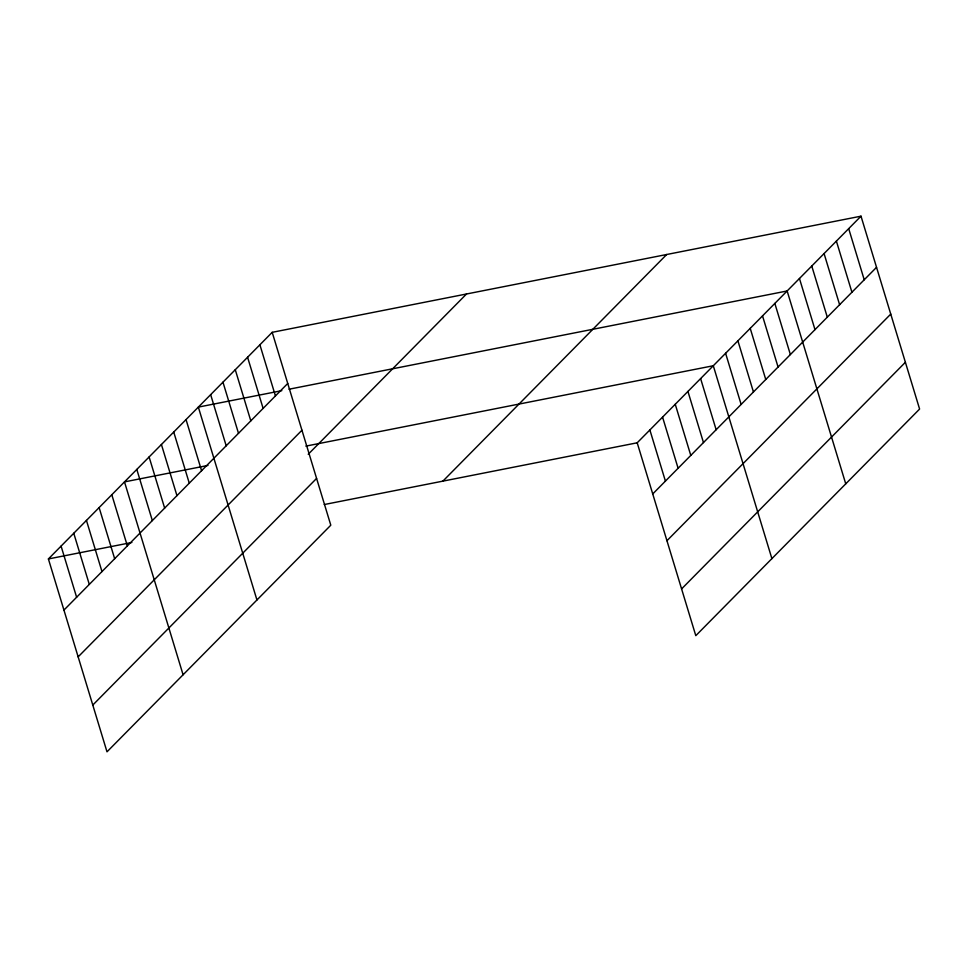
<?xml version="1.0" encoding="UTF-8"?>
<svg xmlns="http://www.w3.org/2000/svg" width="968" height="968" viewBox="0 0 968 968"><rect width="100%" height="100%" fill="white"/><g stroke="black" fill="none" stroke-linecap="round" stroke-linejoin="round"><path stroke-width="1.45" d="M272.202 332.326L330.802 525.201L107 751.821L48.4 558.947L272.202 332.326L861 216.179L919.6 409.053L695.798 635.673L637.198 442.799L861 216.179M63.936 610.094L287.738 383.461M78.154 656.861L301.943 430.24M308.223 454.27L466.503 293.994M92.795 705.055L316.584 478.422M442.896 481.132L666.698 254.499M652.735 493.946L876.536 267.313M666.952 540.713L890.754 314.092M681.593 588.907L905.395 362.274M281.821 390.649L198.343 407.104L256.943 599.979M289.021 389.221L787.141 290.969L845.742 483.831M207.975 465.426L124.497 481.895L183.085 674.769M305.84 446.127L713.295 365.747L771.895 558.621M48.4 558.947L131.878 542.479M324.268 504.534L637.198 442.799M848.694 228.642L864.23 279.776M836.388 241.105L851.925 292.239M824.07 253.568L839.607 304.714M811.765 266.031L827.301 317.177M799.459 278.494L814.995 329.64M774.836 303.432L790.372 354.566M762.53 315.895L778.066 367.029M750.224 328.358L765.761 379.492M737.906 340.821L753.443 391.967M725.601 353.284L741.137 404.43M700.614 378.597L716.151 429.731M687.933 391.435L703.47 442.57M675.253 404.273L690.789 455.42M662.56 417.123L678.108 468.258M649.879 429.961L665.415 481.108M259.896 344.789L275.432 395.924M247.578 357.252L263.114 408.387M235.272 369.716L250.809 420.862M222.967 382.179L238.503 433.325M210.649 394.641L226.197 445.788M186.037 419.58L201.574 470.714M173.732 432.043L189.268 483.177M161.414 444.506L176.95 495.64M149.108 456.969L164.645 508.103M136.803 469.432L152.339 520.578M111.804 494.745L127.352 545.879M99.123 507.583L114.66 558.717M86.442 520.421L101.979 571.568M73.762 533.271L89.298 584.406M61.081 546.109L76.617 597.244"/></g></svg>
